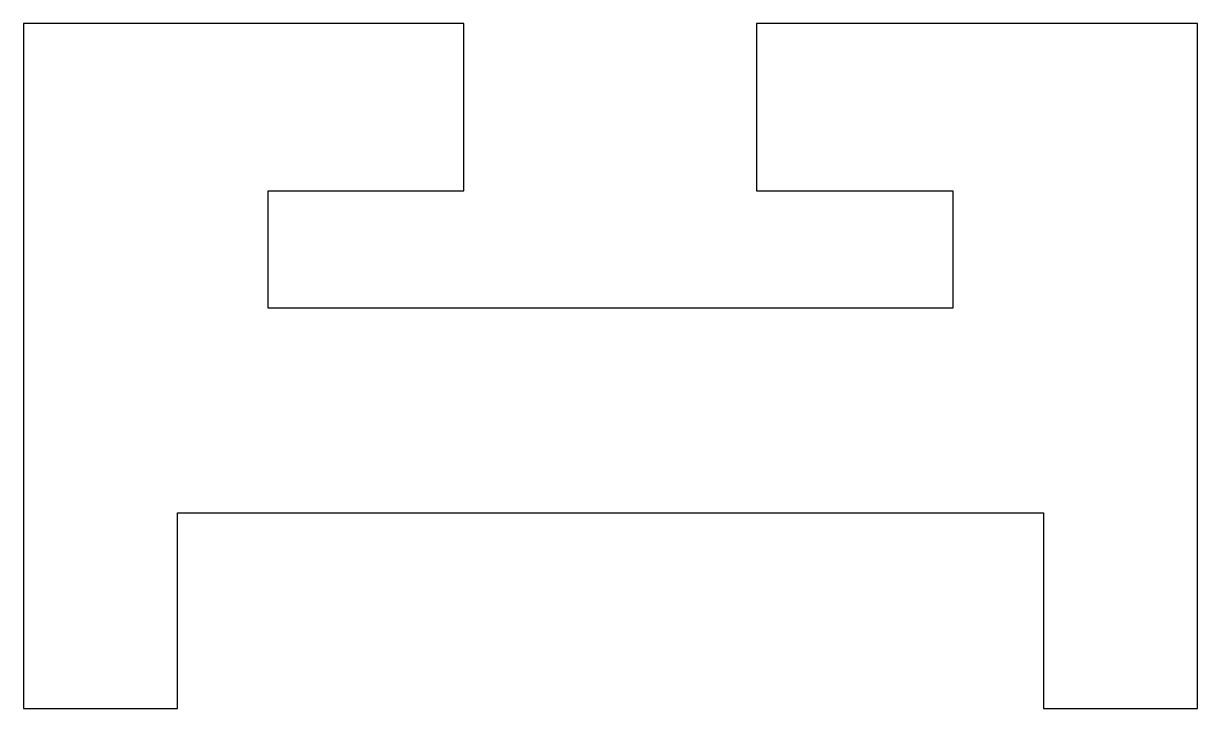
# Model space of a CAD drawing. Header units: millimetres. Extents: x 17 to 41, y 11.5 to 25.5.
import ezdxf

# ---------------------------------------------------------------- set-up
doc = ezdxf.new("R2010")
doc.units = ezdxf.units.MM
doc.layers.add('Corte exterior', color=1, linetype='Continuous', true_color=0xff0000)

msp = doc.modelspace()

# ---------------------------------------------------------------- linework, layer by layer
at = {"layer": 'Corte exterior'}
msp.add_lwpolyline([(29.5, 19.683), (22, 19.683), (22, 22.083), (26, 22.083), (26, 25.5), (17, 25.5), (17, 11.5), (20.15, 11.5), (20.15, 15.5), (37.85, 15.5), (37.85, 11.5), (41, 11.5), (41, 25.5), (31.986, 25.5), (31.986, 22.083), (36, 22.083), (36, 19.683), (29.5, 19.683)], dxfattribs=at)

doc.saveas('drawing.dxf')
